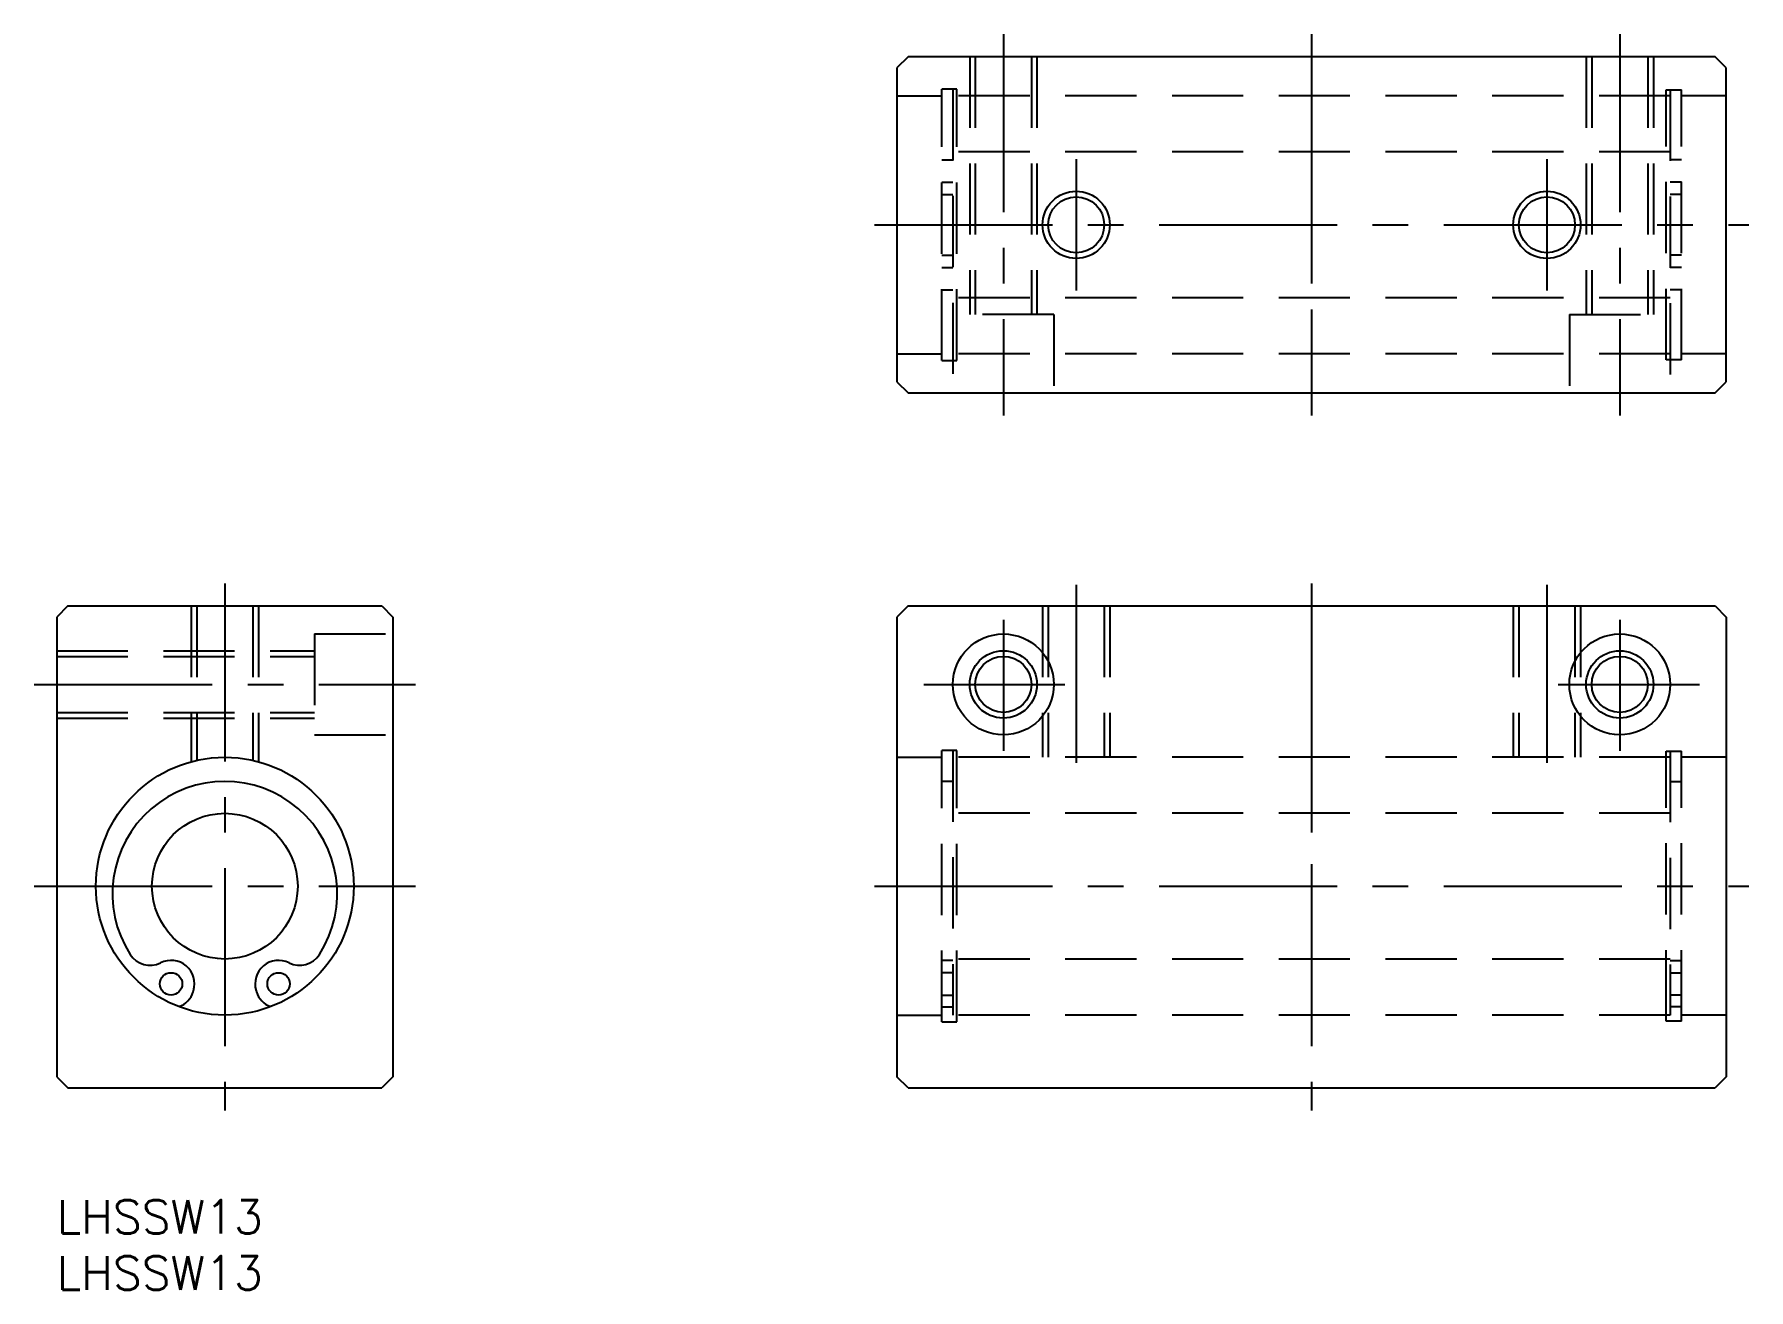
# Model space of a CAD drawing. Extents: x -2 to 151, y -8 to 104.
import ezdxf

# ---------------------------------------------------------------- set-up
doc = ezdxf.new("R2010")
doc.units = 0
doc.header["$LTSCALE"] = 0.5
doc.linetypes.add('CENTER', pattern=[50.8, 31.75, -6.35, 6.35, -6.35])
doc.linetypes.add('DASHED', pattern=[19.05, 12.7, -6.35])
for name, color, linetype in [('MSM_CENTER', 1, 'CENTER'), ('MSM_CONTINUOUS', 7, 'CONTINUOUS'), ('MSM_DASHED', 4, 'DASHED'), ('MSM_NARROW', 5, 'CONTINUOUS'), ('MSM_PART_NUMBER', 7, 'CONTINUOUS')]:
    doc.layers.add(name, color=color, linetype=linetype)
doc.styles.get("Standard").update_dxf_attribs({"font": 'txt.shx', "height": 3, "bigfont": 'bigfont.shx'})

# ---------------------------------------------------------------- blocks, each defined once
blk = doc.blocks.new('*U13')
at = {"layer": 'MSM_PART_NUMBER'}
blk.add_text('LHSSW13', height=3, dxfattribs=at).set_placement((0, -3))
blk = doc.blocks.new('*U14')
at = {"layer": 'MSM_PART_NUMBER'}
blk.add_text('LHSSW13', height=3, dxfattribs=at).set_placement((0, -8))

msp = doc.modelspace()

# ---------------------------------------------------------------- linework, layer by layer
at = {"layer": 'MSM_CENTER'}
for p, q in [((84.46, 104), (84.46, 70)), ((111.96, 104), (111.96, 70)), ((139.46, 104), (139.46, 70)), ((90.96, 92.85), (90.96, 81.15)), ((132.96, 92.85), (132.96, 81.15)), ((72.96, 87), (150.96, 87)), ((15, 55), (15, 8)), ((90.96, 54.87), (90.96, 36.97)), ((111.96, 55), (111.96, 8)), ((132.96, 54.87), (132.96, 36.97)), ((84.46, 51.77), (84.46, 40.07)), ((139.46, 51.77), (139.46, 40.07)), ((-2, 46), (32, 46)), ((77.37, 46), (89.96, 46)), ((133.96, 46), (146.58, 46)), ((-2, 28), (32, 28)), ((72.96, 28), (150.96, 28))]:
    msp.add_line(p, q, dxfattribs=at)
at = {"layer": 'MSM_CONTINUOUS'}
for p, q in [((75.96, 102), (74.96, 101)), ((74.96, 101), (74.96, 73)), ((147.96, 102), (75.96, 102)), ((148.96, 101), (147.96, 102)), ((148.96, 73), (148.96, 101)), ((74.96, 73), (75.96, 72)), ((75.96, 72), (147.96, 72)), ((147.96, 72), (148.96, 73)), ((1, 53), (0, 52)), ((1, 53), (29, 53)), ((29, 53), (30, 52)), ((75.96, 53), (74.96, 52)), ((75.96, 53), (147.96, 53)), ((147.96, 53), (148.96, 52)), ((0, 52), (0, 11)), ((30, 52), (30, 11)), ((74.96, 52), (74.96, 11)), ((148.96, 52), (148.96, 11)), ((30, 41.75), (30, 41.75)), ((30, 31.5), (30, 31.5)), ((12.18, 18.56), (12.21, 18.68)), ((17.79, 18.68), (17.82, 18.56)), ((0, 11), (1, 10)), ((30, 11), (29, 10)), ((75.96, 10), (74.96, 11)), ((148.96, 11), (147.96, 10)), ((1, 10), (29, 10)), ((75.96, 10), (147.96, 10))]:
    msp.add_line(p, q, dxfattribs=at)
for centre, radius in [((90.96, 87), 2.5), ((132.96, 87), 2.5), ((84.46, 46), 4.5), ((139.46, 46), 4.5), ((84.46, 46), 2.5), ((139.46, 46), 2.5), ((15, 28), 11.5), ((15, 28), 6.5), ((10.2, 19.28), 1), ((19.8, 19.28), 1)]:
    msp.add_circle(centre, radius, dxfattribs=at)
for centre, radius, start, end in [((15, 27.32), 10.03, 327.313, 212.687), ((8.33, 23.05), 2.1, 212.687, 296.4377), ((21.67, 23.05), 2.1, 243.5622, 327.313), ((10.2, 19.28), 2.1, 343.3411, 116.4377), ((19.8, 19.28), 2.1, 63.5623, 196.6589), ((10.26, 19.14), 2, 289.1905, 343.3411), ((19.74, 19.14), 2, 196.6589, 250.8095)]:
    msp.add_arc(centre, radius, start, end, dxfattribs=at)
at = {"layer": 'MSM_DASHED'}
for p, q in [((81.46, 102), (81.46, 79)), ((81.96, 102), (81.96, 79)), ((86.96, 102), (86.96, 79)), ((87.46, 102), (87.46, 79)), ((136.46, 102), (136.46, 79)), ((136.96, 102), (136.96, 79)), ((141.96, 102), (141.96, 79)), ((142.46, 102), (142.46, 79)), ((74.96, 98.5), (78.96, 98.5)), ((78.96, 74.9), (78.96, 99.1)), ((80.31, 99.1), (78.96, 99.1)), ((79.96, 99.1), (79.96, 72)), ((143.96, 98.5), (79.96, 98.5)), ((80.31, 74.9), (80.31, 99.1)), ((111.96, 98.5), (111.96, 75.5)), ((143.61, 99.05), (144.96, 99.05)), ((143.61, 74.95), (143.61, 99.05)), ((143.96, 99.05), (143.96, 72)), ((144.96, 74.95), (144.96, 99.05)), ((148.96, 98.5), (144.96, 98.5)), ((143.96, 93.5), (79.96, 93.5)), ((78.96, 92.8), (79.96, 92.8)), ((144.96, 92.8), (143.96, 92.8)), ((78.96, 90.8), (79.96, 90.8)), ((144.96, 90.8), (143.96, 90.8)), ((78.96, 89.7), (79.96, 89.7)), ((144.96, 89.7), (143.96, 89.7)), ((78.96, 84.3), (79.96, 84.3)), ((144.96, 84.3), (143.96, 84.3)), ((78.96, 83.2), (79.96, 83.2)), ((144.96, 83.2), (143.96, 83.2)), ((78.96, 81.2), (79.96, 81.2)), ((144.96, 81.2), (143.96, 81.2)), ((143.96, 80.5), (79.96, 80.5)), ((88.96, 79), (79.96, 79)), ((88.96, 79), (88.96, 72)), ((134.96, 79), (143.96, 79)), ((134.96, 79), (134.96, 72)), ((74.96, 75.5), (78.96, 75.5)), ((143.96, 75.5), (79.96, 75.5)), ((148.96, 75.5), (144.96, 75.5)), ((78.96, 74.9), (80.31, 74.9)), ((144.96, 74.95), (143.61, 74.95)), ((12, 53), (12, 39.1)), ((12.5, 53), (12.5, 39.22)), ((17.5, 53), (17.5, 39.22)), ((18, 53), (18, 39.1)), ((87.96, 53), (87.96, 39.5)), ((88.46, 53), (88.46, 39.5)), ((93.46, 53), (93.46, 39.5)), ((93.96, 53), (93.96, 39.5)), ((129.96, 53), (129.96, 39.5)), ((130.46, 53), (130.46, 39.5)), ((135.46, 53), (135.46, 39.5)), ((135.96, 53), (135.96, 39.5)), ((23, 50.5), (23, 41.5)), ((23, 50.5), (30, 50.5)), ((0, 49), (23, 49)), ((0, 48.5), (23, 48.5)), ((0, 43.5), (23, 43.5)), ((0, 43), (23, 43)), ((23, 41.5), (30, 41.5)), ((78.96, 15.9), (78.96, 40.1)), ((80.31, 40.1), (78.96, 40.1)), ((79.96, 40.1), (79.96, 16.5)), ((80.31, 15.9), (80.31, 40.1)), ((143.61, 40.05), (144.96, 40.05)), ((143.61, 15.95), (143.61, 40.05)), ((143.96, 40.05), (143.96, 16.5)), ((144.96, 15.95), (144.96, 40.05)), ((74.96, 39.5), (78.96, 39.5)), ((143.96, 39.5), (79.96, 39.5)), ((111.96, 39.5), (111.96, 16.5)), ((148.96, 39.5), (144.96, 39.5)), ((79.96, 37.35), (78.96, 37.35)), ((143.96, 37.35), (144.96, 37.35)), ((143.96, 34.5), (79.96, 34.5)), ((143.96, 21.5), (79.96, 21.5)), ((79.96, 21.38), (78.96, 21.38)), ((79.96, 20.28), (78.96, 20.28)), ((143.96, 21.38), (144.96, 21.38)), ((143.96, 20.28), (144.96, 20.28)), ((78.96, 18.28), (79.96, 18.28)), ((78.96, 17.25), (79.96, 17.25)), ((144.96, 18.28), (143.96, 18.28)), ((144.96, 17.25), (143.96, 17.25)), ((74.96, 16.5), (78.96, 16.5)), ((78.96, 15.9), (80.31, 15.9)), ((143.96, 16.5), (79.96, 16.5)), ((144.96, 15.95), (143.61, 15.95)), ((148.96, 16.5), (144.96, 16.5))]:
    msp.add_line(p, q, dxfattribs=at)
at = {"layer": 'MSM_NARROW'}
for centre in [(90.96, 87), (132.96, 87), (84.46, 46), (139.46, 46)]:
    msp.add_circle(centre, 3, dxfattribs=at)

# ---------------------------------------------------------------- block references
at = {"layer": 'MSM_CONTINUOUS'}
for name in ['*U13', '*U14']:
    msp.add_blockref(name, (0, 0), dxfattribs=at)

doc.saveas('drawing.dxf')
